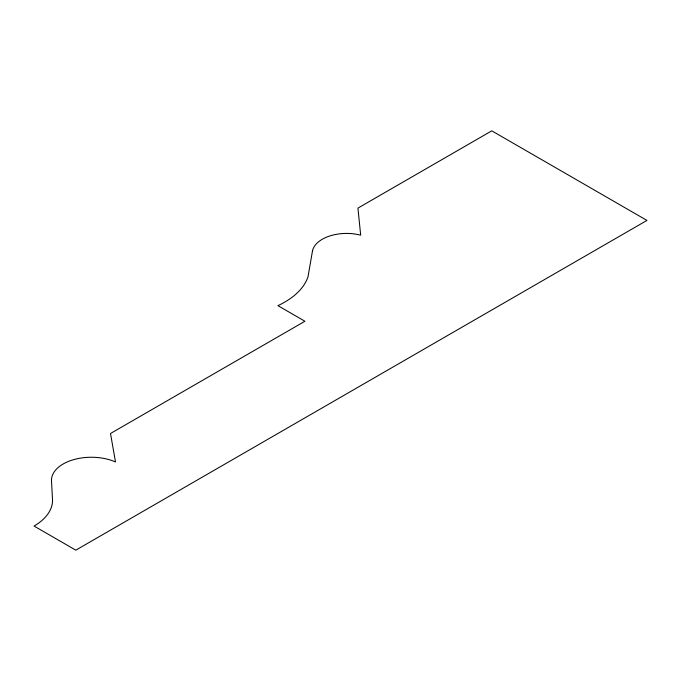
<?xml version="1.0" encoding="UTF-8"?>
<svg xmlns="http://www.w3.org/2000/svg" width="681" height="681" viewBox="0 0 681 681"><rect width="100%" height="100%" fill="white"/><g stroke="black" fill="none" stroke-linecap="round" stroke-linejoin="round"><path stroke-width="1.02" d="M312.485 250.94L308.042 276.665A84.444 48.76 0 0 1 277.908 305.65L304.926 321.245L110.501 433.499L115.498 461.948A39.89 23.026 0 0 0 73.659 459.641A39.89 23.026 0 0 0 51.475 480.25L52.565 500.782A63.759 36.808 0 0 1 34.05 526.055L75.812 550.163L646.95 220.423L491.776 130.837L357.942 208.105L360.675 235.166A34.356 19.834 0 0 0 312.485 250.94"/></g></svg>
